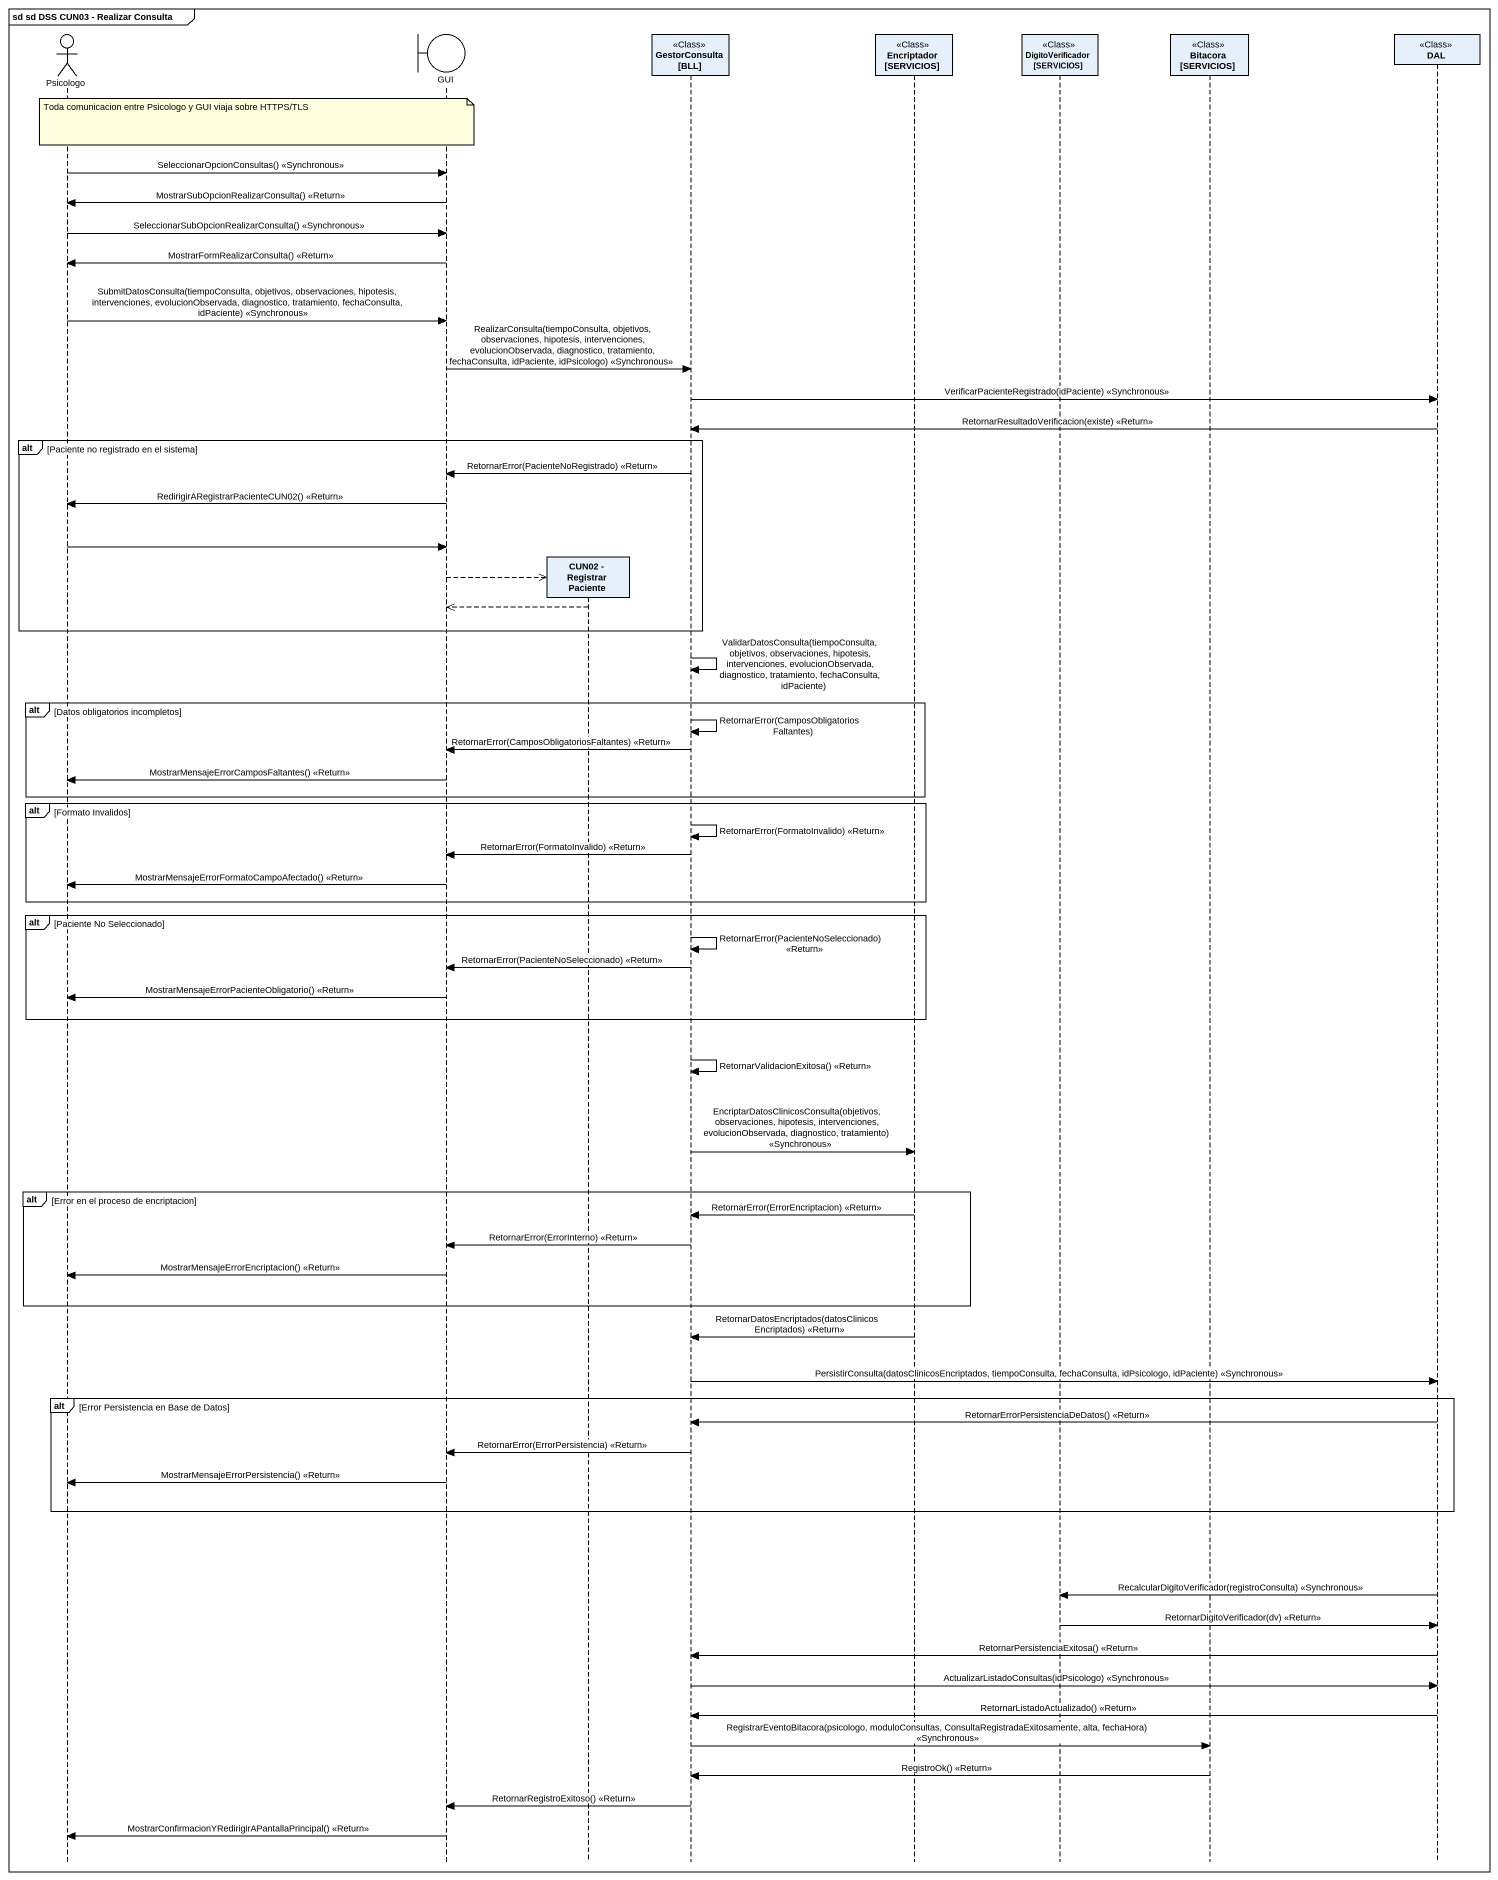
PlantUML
@startuml
mainframe sd sd DSS CUN03 - Realizar Consulta
hide footbox
actor Psicologo
boundary GUI
participant "CUN02 - Registrar Paciente" as CUN02_Registrar_Paciente
participant "GestorConsulta [BLL]" as GestorConsulta_BLL <<Class>>
participant "Encriptador [SERVICIOS]" as Encriptador_SERVICIOS <<Class>>
participant "DigitoVerificador [SERVICIOS]" as DigitoVerificador_SERVICIOS <<Class>>
participant "Bitacora [SERVICIOS]" as Bitacora_SERVICIOS <<Class>>
participant DAL <<Class>>

note over Psicologo : Toda comunicacion entre Psicologo y GUI viaja sobre HTTPS/TLS
Psicologo -> GUI : SeleccionarOpcionConsultas() <<Synchronous>>
GUI -> Psicologo : MostrarSubOpcionRealizarConsulta() <<Return>>
Psicologo -> GUI : SeleccionarSubOpcionRealizarConsulta() <<Synchronous>>
GUI -> Psicologo : MostrarFormRealizarConsulta() <<Return>>
Psicologo -> GUI : SubmitDatosConsulta(tiempoConsulta, objetivos, observaciones, hipotesis, intervenciones, evolucionObservada, diagnostico, tratamiento, fechaConsulta, idPaciente) <<Synchronous>>
GUI -> GestorConsulta_BLL : RealizarConsulta(tiempoConsulta, objetivos, observaciones, hipotesis, intervenciones, evolucionObservada, diagnostico, tratamiento, fechaConsulta, idPaciente, idPsicologo) <<Synchronous>>
GestorConsulta_BLL -> DAL : VerificarPacienteRegistrado(idPaciente) <<Synchronous>>
DAL -> GestorConsulta_BLL : RetornarResultadoVerificacion(existe) <<Return>>
alt Paciente no registrado en el sistema
  GestorConsulta_BLL -> GUI : RetornarError(PacienteNoRegistrado) <<Return>>
  GUI -> Psicologo : RedirigirARegistrarPacienteCUN02() <<Return>>
  Psicologo -> GUI
  GUI -->> CUN02_Registrar_Paciente **
  CUN02_Registrar_Paciente -->> GUI
end
GestorConsulta_BLL -> GestorConsulta_BLL : ValidarDatosConsulta(tiempoConsulta, objetivos, observaciones, hipotesis, intervenciones, evolucionObservada, diagnostico, tratamiento, fechaConsulta, idPaciente)
alt Datos obligatorios incompletos
  GestorConsulta_BLL -> GestorConsulta_BLL : RetornarError(CamposObligatoriosFaltantes)
  GestorConsulta_BLL -> GUI : RetornarError(CamposObligatoriosFaltantes) <<Return>>
  GUI -> Psicologo : MostrarMensajeErrorCamposFaltantes() <<Return>>
end
alt Formato Invalidos
  GestorConsulta_BLL -> GestorConsulta_BLL : RetornarError(FormatoInvalido) <<Return>>
  GestorConsulta_BLL -> GUI : RetornarError(FormatoInvalido) <<Return>>
  GUI -> Psicologo : MostrarMensajeErrorFormatoCampoAfectado() <<Return>>
end
alt Paciente No Seleccionado
  GestorConsulta_BLL -> GestorConsulta_BLL : RetornarError(PacienteNoSeleccionado) <<Return>>
  GestorConsulta_BLL -> GUI : RetornarError(PacienteNoSeleccionado) <<Return>>
  GUI -> Psicologo : MostrarMensajeErrorPacienteObligatorio() <<Return>>
end
GestorConsulta_BLL -> GestorConsulta_BLL : RetornarValidacionExitosa() <<Return>>
GestorConsulta_BLL -> Encriptador_SERVICIOS : EncriptarDatosClinicosConsulta(objetivos, observaciones, hipotesis, intervenciones, evolucionObservada, diagnostico, tratamiento) <<Synchronous>>
alt Error en el proceso de encriptacion
  Encriptador_SERVICIOS -> GestorConsulta_BLL : RetornarError(ErrorEncriptacion) <<Return>>
  GestorConsulta_BLL -> GUI : RetornarError(ErrorInterno) <<Return>>
  GUI -> Psicologo : MostrarMensajeErrorEncriptacion() <<Return>>
end
Encriptador_SERVICIOS -> GestorConsulta_BLL : RetornarDatosEncriptados(datosClinicosEncriptados) <<Return>>
GestorConsulta_BLL -> DAL : PersistirConsulta(datosClinicosEncriptados, tiempoConsulta, fechaConsulta, idPsicologo, idPaciente) <<Synchronous>>
alt Error Persistencia en Base de Datos
  DAL -> GestorConsulta_BLL : RetornarErrorPersistenciaDeDatos() <<Return>>
  GestorConsulta_BLL -> GUI : RetornarError(ErrorPersistencia) <<Return>>
  GUI -> Psicologo : MostrarMensajeErrorPersistencia() <<Return>>
end
DAL -> DigitoVerificador_SERVICIOS : RecalcularDigitoVerificador(registroConsulta) <<Synchronous>>
DigitoVerificador_SERVICIOS -> DAL : RetornarDigitoVerificador(dv) <<Return>>
DAL -> GestorConsulta_BLL : RetornarPersistenciaExitosa() <<Return>>
GestorConsulta_BLL -> DAL : ActualizarListadoConsultas(idPsicologo) <<Synchronous>>
DAL -> GestorConsulta_BLL : RetornarListadoActualizado() <<Return>>
GestorConsulta_BLL -> Bitacora_SERVICIOS : RegistrarEventoBitacora(psicologo, moduloConsultas, ConsultaRegistradaExitosamente, alta, fechaHora) <<Synchronous>>
Bitacora_SERVICIOS -> GestorConsulta_BLL : RegistroOk() <<Return>>
GestorConsulta_BLL -> GUI : RetornarRegistroExitoso() <<Return>>
GUI -> Psicologo : MostrarConfirmacionYRedirigirAPantallaPrincipal() <<Return>>
@enduml
